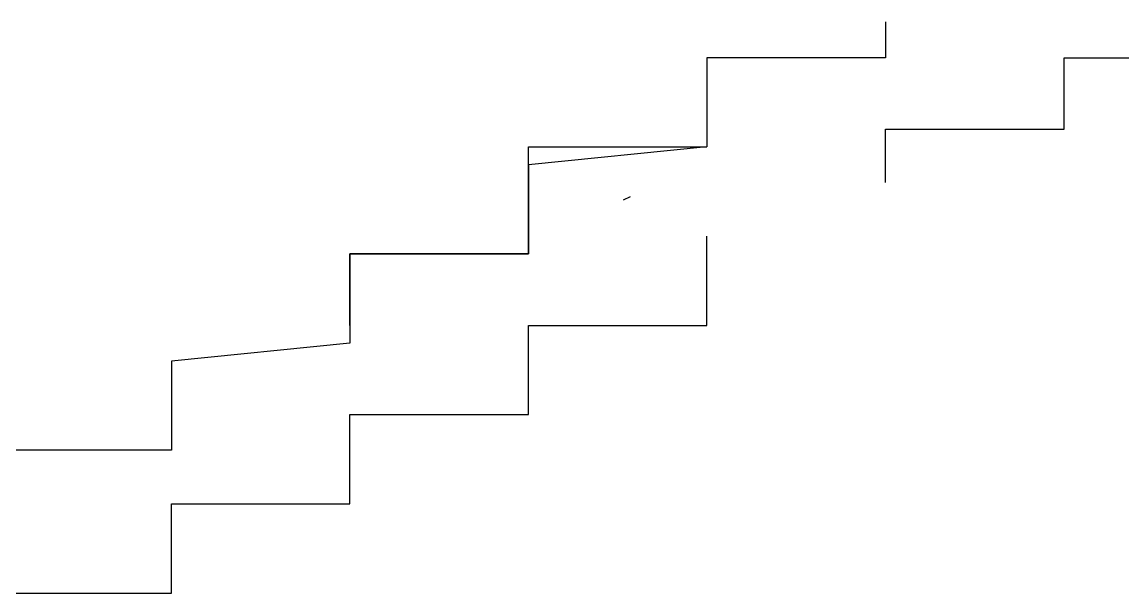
# Model space of a CAD drawing. Header units: millimetres. Extents: x -162945 to 7560, y -3558 to 130718.
# Drawn here: x -114362 to -113746, y -761 to -441 of the extents above; entities that cross this region are included whole.
import ezdxf

# ---------------------------------------------------------------- set-up
doc = ezdxf.new("R2010")
doc.units = ezdxf.units.MM
doc.header["$LTSCALE"] = 5
doc.layers.add('E1-RI-3F$0$A-GLAZ', color=6, linetype='Continuous')
doc.layers.add('E1-RI-3F$0$A-GLAZ-CWMG', color=3, linetype='Continuous')

msp = doc.modelspace()

# ---------------------------------------------------------------- linework, layer by layer
at = {"layer": 'E1-RI-3F$0$A-GLAZ', "color": 8}
for p, q in [((-113878.71, -441.3), (-113878.71, -441.3)), ((-113878.71, -441.3), (-113878.71, -451.3)), ((-113878.71, -451.3), (-113878.71, -461.3)), ((-113878.71, -461.3), (-113978.71, -461.3)), ((-113978.71, -461.3), (-113978.71, -471.3)), ((-113778.71, -471.3), (-113778.71, -461.3)), ((-113778.71, -461.3), (-113778.71, -461.3)), ((-113778.71, -461.3), (-113778.71, -461.3)), ((-113778.71, -461.3), (-113778.71, -461.3)), ((-113778.71, -461.3), (-113778.71, -461.3)), ((-113778.71, -461.3), (-113678.71, -461.3)), ((-113978.71, -471.3), (-113978.71, -471.3)), ((-113978.71, -471.3), (-113978.71, -481.3)), ((-113778.71, -481.3), (-113778.71, -471.3)), ((-113778.71, -471.3), (-113778.71, -471.3)), ((-113778.71, -471.3), (-113778.71, -471.3)), ((-113778.71, -471.3), (-113778.71, -471.3)), ((-113778.71, -471.3), (-113778.71, -471.3)), ((-113778.71, -471.3), (-113778.71, -471.3)), ((-113778.71, -471.3), (-113778.71, -471.3)), ((-113778.71, -471.3), (-113778.71, -471.3)), ((-113778.71, -471.3), (-113778.71, -471.3)), ((-113778.71, -471.3), (-113778.71, -471.3)), ((-113778.71, -471.3), (-113778.71, -471.3)), ((-113978.71, -481.3), (-113978.71, -481.3)), ((-113978.71, -481.3), (-113978.71, -491.3)), ((-113778.71, -491.3), (-113778.71, -481.3)), ((-113778.71, -481.3), (-113778.71, -481.3)), ((-113778.71, -481.3), (-113778.71, -481.3)), ((-113778.71, -481.3), (-113778.71, -481.3)), ((-113778.71, -481.3), (-113778.71, -481.3)), ((-113778.71, -481.3), (-113778.71, -481.3)), ((-113778.71, -481.3), (-113778.71, -481.3)), ((-113778.71, -481.3), (-113778.71, -481.3)), ((-113778.71, -481.3), (-113778.71, -481.3)), ((-113778.71, -481.3), (-113778.71, -481.3)), ((-113778.71, -481.3), (-113778.71, -481.3)), ((-113978.71, -491.3), (-113978.71, -491.3)), ((-113978.71, -491.3), (-113978.71, -501.3)), ((-113778.71, -501.3), (-113778.71, -491.3)), ((-113778.71, -491.3), (-113778.71, -491.3)), ((-113778.71, -491.3), (-113778.71, -491.3)), ((-113778.71, -491.3), (-113778.71, -491.3)), ((-113778.71, -491.3), (-113778.71, -491.3)), ((-113778.71, -491.3), (-113778.71, -491.3)), ((-113778.71, -491.3), (-113778.71, -491.3)), ((-113778.71, -491.3), (-113778.71, -491.3)), ((-113778.71, -491.3), (-113778.71, -491.3)), ((-113778.71, -491.3), (-113778.71, -491.3)), ((-113778.71, -491.3), (-113778.71, -491.3)), ((-113978.71, -501.3), (-113978.71, -511.3)), ((-113878.71, -511.3), (-113878.71, -501.3)), ((-113878.71, -501.3), (-113878.71, -501.3)), ((-113878.71, -501.3), (-113778.71, -501.3)), ((-113778.71, -501.3), (-113778.71, -501.3)), ((-113778.71, -501.3), (-113778.71, -501.3)), ((-113778.71, -501.3), (-113778.71, -501.3)), ((-113778.71, -501.3), (-113778.71, -501.3)), ((-113778.71, -501.3), (-113778.71, -501.3)), ((-113778.71, -501.3), (-113778.71, -501.3)), ((-113778.71, -501.3), (-113778.71, -501.3)), ((-113778.71, -501.3), (-113778.71, -501.3)), ((-113978.71, -511.3), (-114078.71, -521.3)), ((-114078.71, -521.3), (-114078.71, -511.3)), ((-114078.71, -511.3), (-113978.71, -511.3)), ((-113978.71, -511.3), (-113978.71, -511.3)), ((-113978.71, -511.3), (-113978.71, -511.3)), ((-113978.71, -511.3), (-113978.71, -511.3)), ((-113978.71, -511.3), (-113978.71, -511.3)), ((-113978.71, -511.3), (-113978.71, -511.3)), ((-113978.71, -511.3), (-113978.71, -511.3)), ((-113978.71, -511.3), (-113978.71, -511.3)), ((-113978.71, -511.3), (-113978.71, -511.3)), ((-113978.71, -511.3), (-113978.71, -511.3)), ((-113978.71, -511.3), (-113978.71, -511.3)), ((-113978.71, -511.3), (-113978.71, -511.3)), ((-113978.71, -511.3), (-113978.71, -511.3)), ((-113978.71, -511.3), (-113978.71, -511.3)), ((-113878.71, -521.3), (-113878.71, -511.3)), ((-113878.71, -511.3), (-113878.71, -511.3)), ((-113878.71, -511.3), (-113878.71, -511.3)), ((-113878.71, -511.3), (-113878.71, -511.3)), ((-113878.71, -511.3), (-113878.71, -511.3)), ((-113878.71, -511.3), (-113878.71, -511.3)), ((-113878.71, -511.3), (-113878.71, -511.3)), ((-113878.71, -511.3), (-113878.71, -511.3)), ((-113878.71, -511.3), (-113878.71, -511.3)), ((-113878.71, -511.3), (-113878.71, -511.3)), ((-113878.71, -511.3), (-113878.71, -511.3)), ((-114078.71, -521.3), (-114078.71, -521.3)), ((-114078.71, -521.3), (-114078.71, -531.3)), ((-114078.71, -531.3), (-114078.71, -521.3)), ((-114078.71, -521.3), (-114078.71, -521.3)), ((-114078.71, -521.3), (-114078.71, -521.3)), ((-114078.71, -521.3), (-114078.71, -521.3)), ((-114078.71, -521.3), (-114078.71, -521.3)), ((-114078.71, -521.3), (-114078.71, -521.3)), ((-114078.71, -521.3), (-114078.71, -521.3)), ((-114078.71, -521.3), (-114078.71, -521.3)), ((-114078.71, -521.3), (-114078.71, -521.3)), ((-114078.71, -521.3), (-114078.71, -521.3)), ((-114078.71, -521.3), (-114078.71, -521.3)), ((-114078.71, -521.3), (-114078.71, -521.3)), ((-114078.71, -521.3), (-114078.71, -521.3)), ((-114078.71, -521.3), (-114078.71, -521.3)), ((-114078.71, -521.3), (-114078.71, -521.3)), ((-113878.71, -531.3), (-113878.71, -521.3)), ((-113878.71, -521.3), (-113878.71, -521.3)), ((-113878.71, -521.3), (-113878.71, -521.3)), ((-113878.71, -521.3), (-113878.71, -521.3)), ((-113878.71, -521.3), (-113878.71, -521.3)), ((-113878.71, -521.3), (-113878.71, -521.3)), ((-113878.71, -521.3), (-113878.71, -521.3)), ((-113878.71, -521.3), (-113878.71, -521.3)), ((-113878.71, -521.3), (-113878.71, -521.3)), ((-113878.71, -521.3), (-113878.71, -521.3)), ((-113878.71, -521.3), (-113878.71, -521.3)), ((-114078.71, -531.3), (-114078.71, -531.3)), ((-114078.71, -531.3), (-114078.71, -541.3)), ((-114078.71, -541.3), (-114078.71, -531.3)), ((-114078.71, -531.3), (-114078.71, -531.3)), ((-114078.71, -531.3), (-114078.71, -531.3)), ((-114078.71, -531.3), (-114078.71, -531.3)), ((-114078.71, -531.3), (-114078.71, -531.3)), ((-114078.71, -531.3), (-114078.71, -531.3)), ((-114078.71, -531.3), (-114078.71, -531.3)), ((-114078.71, -531.3), (-114078.71, -531.3)), ((-114078.71, -531.3), (-114078.71, -531.3)), ((-114078.71, -531.3), (-114078.71, -531.3)), ((-114078.71, -531.3), (-114078.71, -531.3)), ((-114078.71, -531.3), (-114078.71, -531.3)), ((-114078.71, -531.3), (-114078.71, -531.3)), ((-114078.71, -531.3), (-114078.71, -531.3)), ((-114078.71, -531.3), (-114078.71, -531.3)), ((-114078.71, -541.3), (-114078.71, -541.3)), ((-114078.71, -541.3), (-114078.71, -551.3)), ((-114078.71, -551.3), (-114078.71, -541.3)), ((-114078.71, -541.3), (-114078.71, -541.3)), ((-114078.71, -541.3), (-114078.71, -541.3)), ((-114078.71, -541.3), (-114078.71, -541.3)), ((-114078.71, -541.3), (-114078.71, -541.3)), ((-114078.71, -541.3), (-114078.71, -541.3)), ((-114078.71, -541.3), (-114078.71, -541.3)), ((-114078.71, -541.3), (-114078.71, -541.3)), ((-114078.71, -541.3), (-114078.71, -541.3)), ((-114078.71, -541.3), (-114078.71, -541.3)), ((-114078.71, -541.3), (-114078.71, -541.3)), ((-114078.71, -541.3), (-114078.71, -541.3)), ((-114078.71, -541.3), (-114078.71, -541.3)), ((-114078.71, -541.3), (-114078.71, -541.3)), ((-114078.71, -541.3), (-114078.71, -541.3)), ((-114078.71, -551.3), (-114078.71, -561.3)), ((-114078.71, -561.3), (-114078.71, -551.3)), ((-114078.71, -551.3), (-114078.71, -551.3)), ((-114078.71, -551.3), (-114078.71, -551.3)), ((-114078.71, -551.3), (-114078.71, -551.3)), ((-114078.71, -551.3), (-114078.71, -551.3)), ((-114078.71, -551.3), (-114078.71, -551.3)), ((-114078.71, -551.3), (-114078.71, -551.3)), ((-114078.71, -551.3), (-114078.71, -551.3)), ((-114078.71, -551.3), (-114078.71, -551.3)), ((-114078.71, -551.3), (-114078.71, -551.3)), ((-114078.71, -551.3), (-114078.71, -551.3)), ((-114078.71, -551.3), (-114078.71, -551.3)), ((-114078.71, -551.3), (-114078.71, -551.3)), ((-114078.71, -551.3), (-114078.71, -551.3)), ((-114078.71, -551.3), (-114078.71, -551.3)), ((-114078.71, -551.3), (-114078.71, -551.3)), ((-114078.71, -561.3), (-114078.71, -561.3)), ((-114078.71, -561.3), (-114078.71, -571.3)), ((-114078.71, -571.3), (-114078.71, -561.3)), ((-114078.71, -561.3), (-114078.71, -561.3)), ((-114078.71, -561.3), (-114078.71, -561.3)), ((-114078.71, -561.3), (-114078.71, -561.3)), ((-114078.71, -561.3), (-114078.71, -561.3)), ((-114078.71, -561.3), (-114078.71, -561.3)), ((-114078.71, -561.3), (-114078.71, -561.3)), ((-114078.71, -561.3), (-114078.71, -561.3)), ((-114078.71, -561.3), (-114078.71, -561.3)), ((-114078.71, -561.3), (-114078.71, -561.3)), ((-114078.71, -561.3), (-114078.71, -561.3)), ((-114078.71, -561.3), (-114078.71, -561.3)), ((-114078.71, -561.3), (-114078.71, -561.3)), ((-114078.71, -561.3), (-114078.71, -561.3)), ((-114078.71, -561.3), (-114078.71, -561.3)), ((-113978.71, -571.3), (-113978.71, -561.3)), ((-114078.71, -571.3), (-114178.71, -571.3)), ((-114178.71, -571.3), (-114178.71, -581.3)), ((-114178.71, -581.3), (-114178.71, -571.3)), ((-114178.71, -571.3), (-114178.71, -571.3)), ((-114178.71, -571.3), (-114178.71, -571.3)), ((-114178.71, -571.3), (-114178.71, -571.3)), ((-114178.71, -571.3), (-114178.71, -571.3)), ((-114178.71, -571.3), (-114178.71, -571.3)), ((-114178.71, -571.3), (-114178.71, -571.3)), ((-114178.71, -571.3), (-114078.71, -571.3)), ((-114078.71, -571.3), (-114078.71, -571.3)), ((-114078.71, -571.3), (-114078.71, -571.3)), ((-114078.71, -571.3), (-114078.71, -571.3)), ((-114078.71, -571.3), (-114078.71, -571.3)), ((-114078.71, -571.3), (-114078.71, -571.3)), ((-114078.71, -571.3), (-114078.71, -571.3)), ((-114078.71, -571.3), (-114078.71, -571.3)), ((-114078.71, -571.3), (-114078.71, -571.3)), ((-113978.71, -581.3), (-113978.71, -571.3)), ((-113978.71, -571.3), (-113978.71, -571.3)), ((-113978.71, -571.3), (-113978.71, -571.3)), ((-113978.71, -571.3), (-113978.71, -571.3)), ((-113978.71, -571.3), (-113978.71, -571.3)), ((-113978.71, -571.3), (-113978.71, -571.3)), ((-113978.71, -571.3), (-113978.71, -571.3)), ((-113978.71, -571.3), (-113978.71, -571.3)), ((-114178.71, -581.3), (-114178.71, -581.3)), ((-114178.71, -581.3), (-114178.71, -591.3)), ((-114178.71, -591.3), (-114178.71, -581.3)), ((-114178.71, -581.3), (-114178.71, -581.3)), ((-114178.71, -581.3), (-114178.71, -581.3)), ((-114178.71, -581.3), (-114178.71, -581.3)), ((-114178.71, -581.3), (-114178.71, -581.3)), ((-114178.71, -581.3), (-114178.71, -581.3)), ((-114178.71, -581.3), (-114178.71, -581.3)), ((-114178.71, -581.3), (-114178.71, -581.3)), ((-114178.71, -581.3), (-114178.71, -581.3)), ((-114178.71, -581.3), (-114178.71, -581.3)), ((-114178.71, -581.3), (-114178.71, -581.3)), ((-114178.71, -581.3), (-114178.71, -581.3)), ((-114178.71, -581.3), (-114178.71, -581.3)), ((-114178.71, -581.3), (-114178.71, -581.3)), ((-114178.71, -581.3), (-114178.71, -581.3)), ((-113978.71, -591.3), (-113978.71, -581.3)), ((-113978.71, -581.3), (-113978.71, -581.3)), ((-113978.71, -581.3), (-113978.71, -581.3)), ((-113978.71, -581.3), (-113978.71, -581.3)), ((-113978.71, -581.3), (-113978.71, -581.3)), ((-113978.71, -581.3), (-113978.71, -581.3)), ((-113978.71, -581.3), (-113978.71, -581.3)), ((-113978.71, -581.3), (-113978.71, -581.3)), ((-113978.71, -581.3), (-113978.71, -581.3)), ((-114178.71, -591.3), (-114178.71, -591.3)), ((-114178.71, -591.3), (-114178.71, -601.3)), ((-114178.71, -601.3), (-114178.71, -591.3)), ((-114178.71, -591.3), (-114178.71, -591.3)), ((-114178.71, -591.3), (-114178.71, -591.3)), ((-114178.71, -591.3), (-114178.71, -591.3)), ((-114178.71, -591.3), (-114178.71, -591.3)), ((-114178.71, -591.3), (-114178.71, -591.3)), ((-114178.71, -591.3), (-114178.71, -591.3)), ((-114178.71, -591.3), (-114178.71, -591.3)), ((-114178.71, -591.3), (-114178.71, -591.3)), ((-114178.71, -591.3), (-114178.71, -591.3)), ((-114178.71, -591.3), (-114178.71, -591.3)), ((-114178.71, -591.3), (-114178.71, -591.3)), ((-114178.71, -591.3), (-114178.71, -591.3)), ((-114178.71, -591.3), (-114178.71, -591.3)), ((-114178.71, -591.3), (-114178.71, -591.3)), ((-114178.71, -591.3), (-114178.71, -591.3)), ((-113978.71, -601.3), (-113978.71, -591.3)), ((-113978.71, -591.3), (-113978.71, -591.3)), ((-113978.71, -591.3), (-113978.71, -591.3)), ((-113978.71, -591.3), (-113978.71, -591.3)), ((-113978.71, -591.3), (-113978.71, -591.3)), ((-113978.71, -591.3), (-113978.71, -591.3)), ((-113978.71, -591.3), (-113978.71, -591.3)), ((-113978.71, -591.3), (-113978.71, -591.3)), ((-114178.71, -601.3), (-114178.71, -601.3)), ((-114178.71, -601.3), (-114178.71, -611.3)), ((-114178.71, -611.3), (-114178.71, -601.3)), ((-114178.71, -601.3), (-114178.71, -601.3)), ((-114178.71, -601.3), (-114178.71, -601.3)), ((-114178.71, -601.3), (-114178.71, -601.3)), ((-114178.71, -601.3), (-114178.71, -601.3)), ((-114178.71, -601.3), (-114178.71, -601.3)), ((-114178.71, -601.3), (-114178.71, -601.3)), ((-114178.71, -601.3), (-114178.71, -601.3)), ((-114178.71, -601.3), (-114178.71, -601.3)), ((-114178.71, -601.3), (-114178.71, -601.3)), ((-114178.71, -601.3), (-114178.71, -601.3)), ((-114178.71, -601.3), (-114178.71, -601.3)), ((-114178.71, -601.3), (-114178.71, -601.3)), ((-114178.71, -601.3), (-114178.71, -601.3)), ((-114178.71, -601.3), (-114178.71, -601.3)), ((-114178.71, -601.3), (-114178.71, -601.3)), ((-113978.71, -611.3), (-113978.71, -601.3)), ((-113978.71, -601.3), (-113978.71, -601.3)), ((-113978.71, -601.3), (-113978.71, -601.3)), ((-113978.71, -601.3), (-113978.71, -601.3)), ((-113978.71, -601.3), (-113978.71, -601.3)), ((-113978.71, -601.3), (-113978.71, -601.3)), ((-113978.71, -601.3), (-113978.71, -601.3)), ((-113978.71, -601.3), (-113978.71, -601.3)), ((-114178.71, -611.3), (-114178.71, -611.3)), ((-114178.71, -611.3), (-114178.71, -621.3)), ((-114178.71, -611.3), (-114178.71, -611.3)), ((-114178.71, -611.3), (-114178.71, -611.3)), ((-114178.71, -611.3), (-114178.71, -611.3)), ((-114178.71, -611.3), (-114178.71, -611.3)), ((-114178.71, -611.3), (-114178.71, -611.3)), ((-114178.71, -611.3), (-114178.71, -611.3)), ((-114078.71, -621.3), (-114078.71, -611.3)), ((-114078.71, -611.3), (-114078.71, -611.3)), ((-114078.71, -611.3), (-114078.71, -611.3)), ((-114078.71, -611.3), (-114078.71, -611.3)), ((-114078.71, -611.3), (-114078.71, -611.3)), ((-114078.71, -611.3), (-114078.71, -611.3)), ((-114078.71, -611.3), (-113978.71, -611.3)), ((-113978.71, -611.3), (-113978.71, -611.3)), ((-113978.71, -611.3), (-113978.71, -611.3)), ((-114178.71, -621.3), (-114278.71, -631.3)), ((-114078.71, -631.3), (-114078.71, -621.3)), ((-114078.71, -621.3), (-114078.71, -621.3)), ((-114078.71, -621.3), (-114078.71, -621.3)), ((-114078.71, -621.3), (-114078.71, -621.3)), ((-114078.71, -621.3), (-114078.71, -621.3)), ((-114078.71, -621.3), (-114078.71, -621.3)), ((-114078.71, -621.3), (-114078.71, -621.3)), ((-114078.71, -621.3), (-114078.71, -621.3)), ((-114278.71, -631.3), (-114278.71, -631.3)), ((-114278.71, -631.3), (-114278.71, -641.3)), ((-114078.71, -641.3), (-114078.71, -631.3)), ((-114078.71, -631.3), (-114078.71, -631.3)), ((-114078.71, -631.3), (-114078.71, -631.3)), ((-114078.71, -631.3), (-114078.71, -631.3)), ((-114078.71, -631.3), (-114078.71, -631.3)), ((-114078.71, -631.3), (-114078.71, -631.3)), ((-114078.71, -631.3), (-114078.71, -631.3)), ((-114078.71, -631.3), (-114078.71, -631.3)), ((-114278.71, -641.3), (-114278.71, -641.3)), ((-114278.71, -641.3), (-114278.71, -651.3)), ((-114078.71, -651.3), (-114078.71, -641.3)), ((-114078.71, -641.3), (-114078.71, -641.3)), ((-114078.71, -641.3), (-114078.71, -641.3)), ((-114078.71, -641.3), (-114078.71, -641.3)), ((-114078.71, -641.3), (-114078.71, -641.3)), ((-114078.71, -641.3), (-114078.71, -641.3)), ((-114078.71, -641.3), (-114078.71, -641.3)), ((-114078.71, -641.3), (-114078.71, -641.3)), ((-114078.71, -641.3), (-114078.71, -641.3)), ((-114278.71, -651.3), (-114278.71, -651.3)), ((-114278.71, -651.3), (-114278.71, -661.3)), ((-114078.71, -661.3), (-114078.71, -651.3)), ((-114078.71, -651.3), (-114078.71, -651.3)), ((-114078.71, -651.3), (-114078.71, -651.3)), ((-114078.71, -651.3), (-114078.71, -651.3)), ((-114078.71, -651.3), (-114078.71, -651.3)), ((-114078.71, -651.3), (-114078.71, -651.3)), ((-114078.71, -651.3), (-114078.71, -651.3)), ((-114078.71, -651.3), (-114078.71, -651.3)), ((-114278.71, -661.3), (-114278.71, -661.3)), ((-114278.71, -661.3), (-114278.71, -671.3)), ((-114178.71, -671.3), (-114178.71, -661.3)), ((-114178.71, -661.3), (-114178.71, -661.3)), ((-114178.71, -661.3), (-114178.71, -661.3)), ((-114178.71, -661.3), (-114178.71, -661.3)), ((-114178.71, -661.3), (-114178.71, -661.3)), ((-114178.71, -661.3), (-114078.71, -661.3)), ((-114078.71, -661.3), (-114078.71, -661.3)), ((-114078.71, -661.3), (-114078.71, -661.3)), ((-114278.71, -671.3), (-114278.71, -671.3)), ((-114278.71, -671.3), (-114278.71, -681.3)), ((-114178.71, -681.3), (-114178.71, -671.3)), ((-114178.71, -671.3), (-114178.71, -671.3)), ((-114178.71, -671.3), (-114178.71, -671.3)), ((-114178.71, -671.3), (-114178.71, -671.3)), ((-114178.71, -671.3), (-114178.71, -671.3)), ((-114178.71, -671.3), (-114178.71, -671.3)), ((-114178.71, -671.3), (-114178.71, -671.3)), ((-114178.71, -671.3), (-114178.71, -671.3)), ((-114278.71, -681.3), (-114378.71, -681.3)), ((-114178.71, -691.3), (-114178.71, -681.3)), ((-114178.71, -681.3), (-114178.71, -681.3)), ((-114178.71, -681.3), (-114178.71, -681.3)), ((-114178.71, -681.3), (-114178.71, -681.3)), ((-114178.71, -681.3), (-114178.71, -681.3)), ((-114178.71, -681.3), (-114178.71, -681.3)), ((-114178.71, -681.3), (-114178.71, -681.3)), ((-114178.71, -681.3), (-114178.71, -681.3)), ((-114178.71, -681.3), (-114178.71, -681.3)), ((-114178.71, -701.3), (-114178.71, -691.3)), ((-114178.71, -691.3), (-114178.71, -691.3)), ((-114178.71, -691.3), (-114178.71, -691.3)), ((-114178.71, -691.3), (-114178.71, -691.3)), ((-114178.71, -691.3), (-114178.71, -691.3)), ((-114178.71, -691.3), (-114178.71, -691.3)), ((-114178.71, -691.3), (-114178.71, -691.3)), ((-114178.71, -691.3), (-114178.71, -691.3)), ((-114178.71, -711.3), (-114178.71, -701.3)), ((-114178.71, -701.3), (-114178.71, -701.3)), ((-114178.71, -701.3), (-114178.71, -701.3)), ((-114178.71, -701.3), (-114178.71, -701.3)), ((-114178.71, -701.3), (-114178.71, -701.3)), ((-114178.71, -701.3), (-114178.71, -701.3)), ((-114178.71, -701.3), (-114178.71, -701.3)), ((-114178.71, -701.3), (-114178.71, -701.3)), ((-114278.71, -721.3), (-114278.71, -711.3)), ((-114278.71, -711.3), (-114278.71, -711.3)), ((-114278.71, -711.3), (-114278.71, -711.3)), ((-114278.71, -711.3), (-114278.71, -711.3)), ((-114278.71, -711.3), (-114278.71, -711.3)), ((-114278.71, -711.3), (-114178.71, -711.3)), ((-114178.71, -711.3), (-114178.71, -711.3)), ((-114178.71, -711.3), (-114178.71, -711.3)), ((-114178.71, -711.3), (-114178.71, -711.3)), ((-114278.71, -731.3), (-114278.71, -721.3)), ((-114278.71, -721.3), (-114278.71, -721.3)), ((-114278.71, -721.3), (-114278.71, -721.3)), ((-114278.71, -721.3), (-114278.71, -721.3)), ((-114278.71, -721.3), (-114278.71, -721.3)), ((-114278.71, -721.3), (-114278.71, -721.3)), ((-114278.71, -721.3), (-114278.71, -721.3)), ((-114278.71, -721.3), (-114278.71, -721.3)), ((-114278.71, -741.3), (-114278.71, -731.3)), ((-114278.71, -731.3), (-114278.71, -731.3)), ((-114278.71, -731.3), (-114278.71, -731.3)), ((-114278.71, -731.3), (-114278.71, -731.3)), ((-114278.71, -731.3), (-114278.71, -731.3)), ((-114278.71, -731.3), (-114278.71, -731.3)), ((-114278.71, -731.3), (-114278.71, -731.3)), ((-114278.71, -731.3), (-114278.71, -731.3)), ((-114278.71, -751.3), (-114278.71, -741.3)), ((-114278.71, -741.3), (-114278.71, -741.3)), ((-114278.71, -741.3), (-114278.71, -741.3)), ((-114278.71, -741.3), (-114278.71, -741.3)), ((-114278.71, -741.3), (-114278.71, -741.3)), ((-114278.71, -741.3), (-114278.71, -741.3)), ((-114278.71, -741.3), (-114278.71, -741.3)), ((-114278.71, -741.3), (-114278.71, -741.3)), ((-114278.71, -761.3), (-114278.71, -751.3)), ((-114278.71, -751.3), (-114278.71, -751.3)), ((-114278.71, -751.3), (-114278.71, -751.3)), ((-114278.71, -751.3), (-114278.71, -751.3)), ((-114278.71, -751.3), (-114278.71, -751.3)), ((-114278.71, -751.3), (-114278.71, -751.3)), ((-114278.71, -751.3), (-114278.71, -751.3)), ((-114278.71, -751.3), (-114278.71, -751.3)), ((-114278.71, -751.3), (-114278.71, -751.3)), ((-114378.71, -761.3), (-114278.71, -761.3)), ((-114278.71, -761.3), (-114278.71, -761.3)), ((-114278.71, -761.3), (-114278.71, -761.3)), ((-114278.71, -761.3), (-114278.71, -761.3))]:
    msp.add_line(p, q, dxfattribs=at)
at = {"layer": 'E1-RI-3F$0$A-GLAZ-CWMG', "color": 8}
msp.add_line((-114021.8, -539.21, -0.02), (-114025.69, -541.18, -0.02), dxfattribs=at)

doc.saveas('drawing.dxf')
